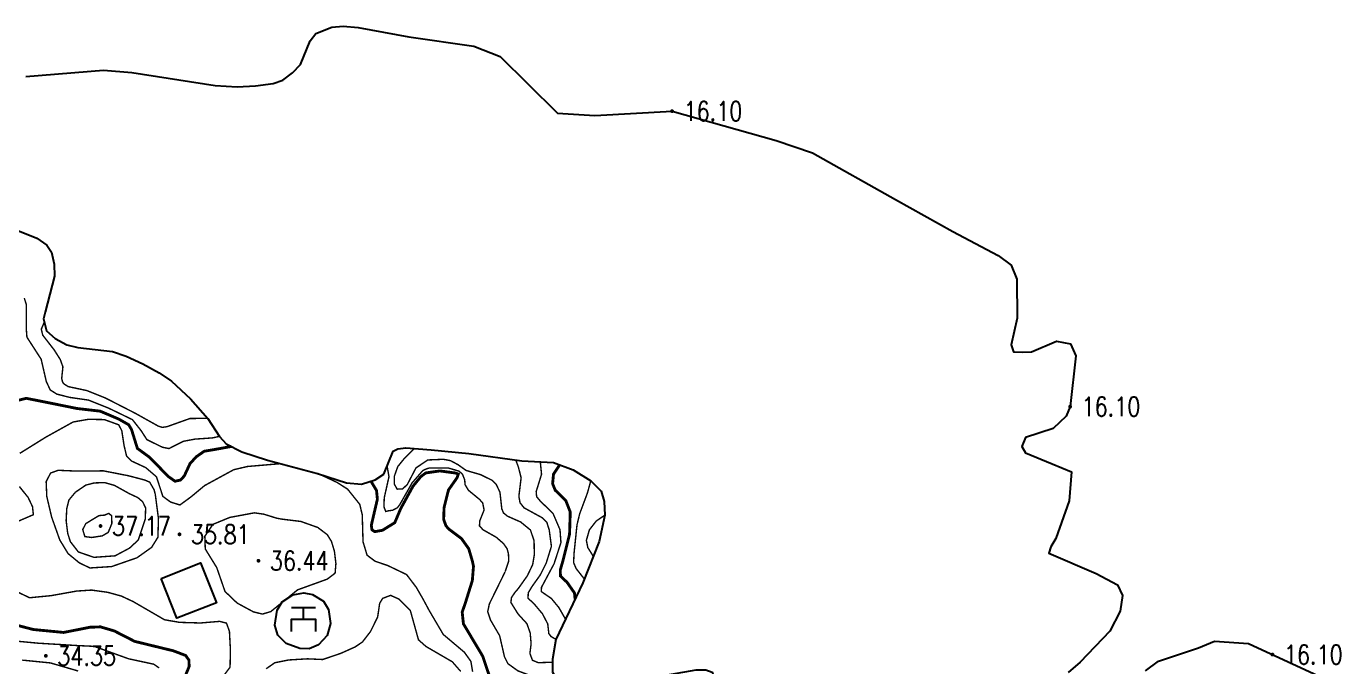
# Model space of a CAD drawing. Extents: x 404846 to 408477, y 3390929 to 3392894.
# Drawn here: x 405247.9 to 405316.9, y 3392368.8 to 3392402.4 of the extents above; entities that cross this region are included whole.
import ezdxf
from ezdxf.enums import TextEntityAlignment as Align

# ---------------------------------------------------------------- set-up
doc = ezdxf.new("R2010")
doc.units = 0
doc.header["$LTSCALE"] = 0.5
doc.layers.get('0').update_dxf_attribs({"linetype": 'CONTINUOUS'})
for name, color, linetype in [('DGX', 2, 'CONTINUOUS'), ('DLDW', 11, 'CONTINUOUS'), ('DMTZ', 3, 'CONTINUOUS'), ('GCD', 1, 'CONTINUOUS'), ('JMD', 6, 'CONTINUOUS'), ('SXSS', 5, 'CONTINUOUS')]:
    doc.layers.add(name, color=color, linetype=linetype)
doc.styles.add('HZ', font='rs.shx', dxfattribs={"width": 0.8, "bigfont": 'hztxt.shx'})
doc.linetypes.add('1033B', pattern='A,1,[186,AAA.SHX,S=1,R=0,X=0,Y=0],1', length=2)
doc.linetypes.add('1161', pattern='A,0,[149,AAA.SHX,S=0.15,R=0,X=0,Y=0],-1.6', length=1.6)

# ---------------------------------------------------------------- blocks, each defined once
blk = doc.blocks.new('GC200')
at = {"linetype": 'Continuous', "const_width": 0.2, "flags": 128}
blk.add_lwpolyline([(-0.1, 0, 1), (0.1, 0, 1)], format="xyb", close=True, dxfattribs=at)
blk = doc.blocks.new('gc018')
at = {"linetype": 'Continuous', "flags": 128}
for points in [[(-1.25, 1.2), (0, 1.2), (1.25, 1.2)], [(-1.25, -1.3), (-1.25, 0), (1.25, 0), (1.25, -1.3)], [(0, 0), (0, 1.2)]]:
    blk.add_lwpolyline(points, dxfattribs=at)

msp = doc.modelspace()

# ---------------------------------------------------------------- linework, layer by layer
at = {"layer": 'DGX', "linetype": 'Continuous', "flags": 128}
for points, const_width, elevation in [([(405258.064, 3392380.856), (405257.682, 3392380.775), (405256.776, 3392380.713), (405256.16, 3392380.597), (405255.408, 3392380.215), (405255.068, 3392380.284), (405254.25, 3392380.684), (405253.945, 3392381.159), (405253.49, 3392381.736), (405252.23, 3392382.345), (405251.182, 3392382.762), (405250.194, 3392382.906), (405249.524, 3392383.076), (405249.174, 3392383.296), (405248.968, 3392383.741), (405248.697, 3392384.912), (405247.951, 3392386.069), (405247.914, 3392386.533), (405247.921, 3392387.782), (405247.81, 3392388.124)], 0.075, 34.5), ([(405257.454, 3392381.799), (405256.517, 3392381.798), (405255.308, 3392381.367), (405255.056, 3392381.33), (405254.846, 3392381.396), (405253.643, 3392382.068), (405252.069, 3392382.875), (405251.095, 3392383.264), (405250.122, 3392383.471), (405249.929, 3392383.589), (405249.828, 3392383.697), (405249.776, 3392383.896), (405249.84, 3392384.51), (405249.701, 3392384.898), (405249.371, 3392385.415), (405248.781, 3392386.175), (405248.705, 3392386.487), (405248.862, 3392386.859)], 0.075, 34), ([(405247.391, 3392382.725), (405247.918, 3392382.856), (405249.134, 3392382.614), (405250.584, 3392382.321), (405251.798, 3392382.181), (405252.778, 3392381.763), (405253.297, 3392381.466), (405253.443, 3392381.215), (405253.75, 3392380.225), (405254.396, 3392379.753), (405255.375, 3392378.746), (405255.728, 3392378.5), (405256.008, 3392378.56), (405256.211, 3392378.772), (405256.513, 3392379.423), (405256.838, 3392379.782), (405257.258, 3392380.074), (405258.012, 3392380.203), (405258.685, 3392380.328)], 0.15, 35), ([(405261.269, 3392379.423), (405259.529, 3392379.274), (405258.809, 3392379.105), (405257.281, 3392378.272), (405256.556, 3392377.67), (405255.984, 3392377.252), (405255.493, 3392377.405), (405255.087, 3392377.704), (405254.752, 3392378.732), (405254.19, 3392379.215), (405253.433, 3392379.565), (405253.184, 3392379.816), (405253.051, 3392380.377), (405252.932, 3392381.151), (405252.772, 3392381.464), (405252.012, 3392381.739), (405251.171, 3392381.752), (405250.376, 3392381.613), (405248.935, 3392380.811), (405247.576, 3392379.964)], 0.075, 35.5), ([(405268.29, 3392380.22), (405267.745, 3392379.67), (405267.421, 3392379.267), (405267.242, 3392378.762), (405267.242, 3392378.344), (405267.39, 3392378.084), (405267.685, 3392378.099), (405267.929, 3392378.339), (405268.377, 3392379.198), (405268.996, 3392379.617), (405269.816, 3392379.652), (405270.191, 3392379.581), (405270.596, 3392379.363), (405271.008, 3392379.067), (405271.764, 3392378.847), (405272.374, 3392378.55), (405272.586, 3392378.347), (405272.788, 3392377.917), (405272.885, 3392377.047), (405272.972, 3392376.836), (405273.178, 3392376.665), (405273.876, 3392376.356), (405274.387, 3392375.938), (405274.579, 3392375.374), (405274.591, 3392374.635), (405274.504, 3392374.115), (405274.227, 3392373.534), (405273.737, 3392372.842), (405273.603, 3392372.695), (405273.396, 3392372.396), (405273.36, 3392372.132), (405273.736, 3392371.526), (405274.203, 3392371.014), (405274.376, 3392370.525), (405274.423, 3392369.953), (405274.36, 3392369.453), (405274.492, 3392369.091), (405274.803, 3392368.964), (405275.546, 3392368.988)], 0.075, 34), ([(405266.861, 3392379.302), (405266.96, 3392378.737), (405266.713, 3392377.634), (405266.694, 3392377.161), (405266.791, 3392376.908), (405266.93, 3392376.944), (405267.152, 3392376.975), (405267.406, 3392377.109), (405267.534, 3392377.282), (405268.172, 3392378.41), (405268.736, 3392379.06), (405268.912, 3392379.143), (405269.092, 3392379.199), (405270.066, 3392379.196), (405270.628, 3392379.034), (405270.816, 3392378.875), (405270.935, 3392378.575), (405270.956, 3392378.319), (405271.128, 3392378.028), (405271.715, 3392377.544), (405271.882, 3392377.355), (405271.954, 3392376.982), (405271.731, 3392376.426), (405271.71, 3392376.157), (405271.896, 3392375.95), (405272.587, 3392375.559), (405272.971, 3392375.227), (405272.971, 3392375.227), (405272.971, 3392375.227), (405272.971, 3392375.227), (405273.162, 3392374.955), (405273.231, 3392374.696), (405273.251, 3392374.315), (405273.062, 3392373.748)], 0.075, 34.5), ([(405275.73, 3392370.188), (405275.472, 3392370.338), (405275.353, 3392370.497), (405275.296, 3392371.005), (405275.017, 3392371.536), (405274.581, 3392372.054), (405274.261, 3392372.353), (405274.274, 3392372.64), (405274.493, 3392373), (405274.897, 3392373.564), (405275.216, 3392374.199), (405275.489, 3392375.079), (405275.374, 3392375.941), (405275.251, 3392376.332), (405274.996, 3392376.585), (405274.052, 3392377.103), (405273.843, 3392377.367), (405273.781, 3392377.708), (405273.899, 3392378.682), (405273.754, 3392379.248), (405273.615, 3392379.619)], 0.075, 33.5), ([(405274.905, 3392379.526), (405274.971, 3392378.865), (405274.689, 3392377.955), (405274.713, 3392377.687), (405274.903, 3392377.459), (405275.574, 3392376.805), (405275.939, 3392375.955), (405275.99, 3392375.279), (405275.629, 3392374.164), (405274.969, 3392372.927), (405274.96, 3392372.7), (405275.49, 3392372.335), (405275.88, 3392371.861), (405276.232, 3392371.246)], 0.075, 33), ([(405276.733, 3392372.303), (405276.698, 3392372.631), (405276.312, 3392373.187), (405275.965, 3392373.513), (405275.954, 3392373.83), (405276.1, 3392374.343), (405276.441, 3392375.707), (405276.479, 3392376.881), (405276.244, 3392377.485), (405275.691, 3392378.025), (405275.552, 3392378.368), (405275.599, 3392378.871), (405275.929, 3392379.362)], 0.15, 32.5), ([(405263.215, 3392378.914), (405264.232, 3392378.438), (405264.788, 3392378.083), (405265.426, 3392377.286), (405265.557, 3392376.736), (405265.598, 3392375.317), (405265.811, 3392374.612), (405266.228, 3392374.297), (405266.898, 3392374.068), (405267.884, 3392373.596), (405268.395, 3392372.922), (405268.756, 3392372.295), (405269.064, 3392371.719)], 0.075, 35.5), ([(405266.011, 3392378.508), (405266.306, 3392378.014), (405266.352, 3392377.558), (405266.033, 3392376.185), (405266.066, 3392375.947), (405266.209, 3392375.849), (405266.62, 3392375.922), (405267.266, 3392376.323), (405267.574, 3392377.057), (405268.22, 3392378.235), (405268.633, 3392378.741), (405268.892, 3392378.936), (405269.633, 3392379.04), (405270.455, 3392378.931), (405270.598, 3392378.874), (405270.541, 3392378.691), (405270.086, 3392378.042), (405269.854, 3392377.124), (405269.831, 3392376.489), (405269.955, 3392376.156), (405270.092, 3392375.993), (405270.765, 3392375.489), (405271.147, 3392374.955), (405271.342, 3392374.292), (405271.397, 3392374.031), (405271.338, 3392373.28), (405270.982, 3392372.142), (405270.805, 3392371.619), (405270.869, 3392371.006), (405271.469, 3392369.998), (405271.884, 3392369.302), (405272.233, 3392368.265)], 0.15, 35), ([(405277.556, 3392378.522), (405277.382, 3392377.887), (405276.972, 3392376.786), (405276.832, 3392376.202), (405276.681, 3392374.747), (405276.654, 3392374.223), (405276.789, 3392373.908), (405277.072, 3392373.547), (405277.219, 3392373.363)], 0.075, 32), ([(405247.554, 3392378.219), (405248.016, 3392377.644), (405248.245, 3392377.158), (405248.288, 3392376.74), (405247.511, 3392376.405)], 0.075, 35.5), ([(405278.3, 3392376.722), (405277.845, 3392376.409), (405277.483, 3392375.947), (405277.325, 3392375.394), (405277.399, 3392375.015), (405277.69, 3392374.55)], 0.075, 31.5), ([(405276.688, 3392367.908), (405275.746, 3392367.765), (405274.932, 3392368.084), (405273.73, 3392368.535), (405273.204, 3392368.914), (405273.022, 3392369.283), (405272.771, 3392370.382), (405272.296, 3392371.197), (405272.144, 3392371.642), (405272.231, 3392372.055), (405273.053, 3392373.731)], 0.075, 34.5), ([(405247.402, 3392372.706), (405248.089, 3392372.377), (405249.219, 3392372.487), (405250.565, 3392372.728), (405251.345, 3392372.779), (405252.191, 3392372.663), (405252.914, 3392372.463), (405253.534, 3392372.172), (405255.175, 3392371.22), (405255.97, 3392371.083), (405257.059, 3392371.051), (405258.071, 3392371.135), (405258.428, 3392371.043), (405258.583, 3392370.613), (405258.634, 3392369.654), (405258.617, 3392368.728), (405257.99, 3392367.893)], 0.075, 35.5), ([(405270.727, 3392368.506), (405270.283, 3392369.013), (405268.904, 3392369.815), (405268.509, 3392370.166), (405268.079, 3392371.715), (405267.47, 3392372.312), (405267.044, 3392372.503), (405266.626, 3392372.342), (405266.471, 3392372.081), (405266.365, 3392371.361), (405265.989, 3392370.6), (405265.567, 3392370.052), (405265.181, 3392369.791), (405264.432, 3392369.455), (405263.479, 3392369.131), (405262.676, 3392369.167), (405261.689, 3392369.107), (405260.967, 3392368.963), (405260.515, 3392368.647)], 0.075, 36), ([(405271.352, 3392368.485), (405271.264, 3392369.028), (405270.918, 3392369.513), (405269.81, 3392370.449), (405269.064, 3392371.719)], 0.075, 35.5), ([(405255.7, 3392366.874), (405256.468, 3392368.765), (405256.458, 3392369.096), (405256.285, 3392369.343), (405255.637, 3392369.589), (405253.606, 3392370.085), (405252.541, 3392370.631), (405251.815, 3392370.846), (405251.263, 3392370.827), (405249.878, 3392370.553), (405248.284, 3392370.708), (405246.241, 3392371.241)], 0.15, 35), ([(405246.888, 3392370.144), (405248.56, 3392369.987), (405250.586, 3392369.865), (405251.479, 3392369.823), (405253.286, 3392369.17), (405254.61, 3392368.885), (405254.893, 3392368.689)], 0.075, 34.5), ([(405250.64, 3392368.527), (405249.18, 3392368.953), (405247.703, 3392369.099)], 0.075, 34)]:
    msp.add_lwpolyline(points, dxfattribs=dict(at, const_width=const_width, elevation=elevation))
at = {"layer": 'DGX', "linetype": 'Continuous', "const_width": 0.075, "flags": 128}
for points, elevation in [([(405254.69, 3392377.812), (405254.857, 3392376.537), (405254.828, 3392375.556), (405254.499, 3392375.026), (405253.733, 3392374.479), (405252.399, 3392374.015), (405251.263, 3392373.942), (405250.705, 3392374.207), (405250.11, 3392374.699), (405249.675, 3392375.414), (405249.248, 3392376.617), (405248.993, 3392377.701), (405248.96, 3392378.481), (405249.195, 3392378.93), (405249.592, 3392379.074), (405250.547, 3392379.033), (405251.966, 3392379.045), (405253.275, 3392378.789), (405254.114, 3392378.569), (405254.394, 3392378.455), (405254.627, 3392378.052), (405254.69, 3392377.812)], 36), ([(405254.166, 3392376.515), (405253.796, 3392375.409), (405253.335, 3392374.983), (405252.579, 3392374.58), (405251.47, 3392374.5), (405250.653, 3392374.782), (405250.231, 3392375.324), (405250.092, 3392375.762), (405250.01, 3392376.422), (405250.041, 3392377.054), (405250.157, 3392377.515), (405250.498, 3392377.924), (405251.043, 3392378.296), (405251.488, 3392378.41), (405252.031, 3392378.428), (405252.547, 3392378.281), (405253.331, 3392377.845), (405253.774, 3392377.639), (405254.023, 3392377.424), (405254.183, 3392377.1), (405254.166, 3392376.515)], 36.5), ([(405251.731, 3392376.693), (405251.043, 3392376.274), (405250.881, 3392375.959), (405250.992, 3392375.591), (405251.353, 3392375.543), (405251.906, 3392375.629), (405252.22, 3392375.811), (405252.408, 3392376.279), (405252.403, 3392376.678), (405252.251, 3392376.811), (405252.029, 3392376.719), (405251.731, 3392376.693)], 37), ([(405261.323, 3392376.509), (405262.333, 3392376.386), (405263.221, 3392376.07), (405263.721, 3392375.691), (405263.941, 3392375.334), (405264.095, 3392374.824), (405264.174, 3392374.173), (405264.132, 3392373.669), (405264.132, 3392373.669), (405263.722, 3392373.356), (405262.161, 3392372.791), (405260.753, 3392371.648), (405260.318, 3392371.519), (405259.844, 3392371.634), (405258.989, 3392372.096), (405258.35, 3392372.708), (405257.917, 3392373.962), (405257.315, 3392374.94), (405257.291, 3392375.606), (405257.715, 3392376.232), (405258.602, 3392376.598), (405259.895, 3392376.839), (405260.383, 3392376.769), (405261.059, 3392376.559), (405261.323, 3392376.509)], 36)]:
    msp.add_lwpolyline(points, close=True, dxfattribs=dict(at, elevation=elevation))
at = {"layer": 'DLDW', "linetype": '1161', "elevation": 45.18, "flags": 128}
msp.add_lwpolyline([(405262.949, 3392372.549), (405263.52, 3392372.194), (405263.788, 3392371.765), (405263.882, 3392371.017), (405263.718, 3392370.396), (405263.255, 3392369.895), (405262.774, 3392369.699), (405262.272, 3392369.706), (405261.562, 3392369.973), (405261.116, 3392370.402), (405260.973, 3392370.932), (405261.086, 3392371.719), (405261.345, 3392372.161), (405261.909, 3392372.537), (405262.49, 3392372.636), (405262.949, 3392372.549)], close=True, dxfattribs=at)
at = {"layer": 'DMTZ', "linetype": '1033B', "elevation": 29.804, "flags": 128}
msp.add_lwpolyline([(405240.21, 3392347.831), (405238.33, 3392348.931), (405237.655, 3392349.548), (405237.157, 3392350.803), (405236.624, 3392353.084), (405236.23, 3392355.486), (405236.019, 3392356.128), (405235.744, 3392356.57), (405234.969, 3392357.164), (405233.752, 3392357.814), (405232.006, 3392358.57), (405230.995, 3392358.879), (405228.806, 3392358.963), (405228.318, 3392359.061), (405227.968, 3392359.233), (405227.179, 3392360.065), (405226.024, 3392361.785), (405225.179, 3392363.809), (405225.079, 3392364.18), (405224.924, 3392364.831), (405224.887, 3392365.594), (405225.237, 3392367.112), (405225.755, 3392368.15), (405226.813, 3392369.867), (405228.519, 3392372.628), (405228.934, 3392373.527), (405229.128, 3392374.237), (405229.134, 3392375.748), (405228.859, 3392377.592), (405228.52, 3392378.808), (405228.024, 3392380.293), (405227.485, 3392381.694), (405227.012, 3392382.738), (405225.87, 3392384.764), (405224.913, 3392386.199), (405224.354, 3392386.744), (405223.478, 3392387.458), (405222.869, 3392387.896), (405222.771, 3392388.21), (405222.85, 3392388.523), (405222.999, 3392388.832), (405223.269, 3392389.014), (405223.669, 3392389.103), (405224.285, 3392389.142), (405224.475, 3392389.296), (405224.78, 3392389.767), (405225.432, 3392390.726), (405225.909, 3392391.674), (405227.183, 3392395.361), (405228.035, 3392397.607), (405228.409, 3392398.178), (405228.832, 3392398.506), (405229.443, 3392398.66), (405230.246, 3392398.738), (405231.14, 3392398.669), (405232.33, 3392398.446), (405235.773, 3392397.492), (405240.8, 3392395.926), (405242.196, 3392395.347), (405243.073, 3392394.8), (405243.992, 3392393.452), (405244.315, 3392393.095), (405245.027, 3392392.684), (405246.466, 3392392.086), (405248.473, 3392391.274), (405248.99, 3392390.91), (405249.248, 3392390.539), (405249.377, 3392389.914), (405249.397, 3392389.269), (405248.904, 3392387.386), (405248.816, 3392387.029), (405248.986, 3392386.41), (405249.436, 3392386.008), (405250.048, 3392385.671), (405250.625, 3392385.531), (405252.436, 3392385.314), (405253.157, 3392385.072), (405254.044, 3392384.67), (405254.902, 3392384.196), (405255.543, 3392383.755), (405256.542, 3392382.832), (405257.454, 3392381.799), (405258.064, 3392380.856), (405258.419, 3392380.462), (405259.234, 3392380.051), (405260.585, 3392379.602), (405263.215, 3392378.914), (405264.734, 3392378.412), (405265.514, 3392378.348), (405266.236, 3392378.581), (405266.684, 3392378.878), (405267.188, 3392380.084), (405267.422, 3392380.198), (405267.842, 3392380.251), (405269.174, 3392380.158), (405271.148, 3392379.955), (405273.933, 3392379.576), (405275.596, 3392379.491), (405276.631, 3392379.091), (405277.556, 3392378.522), (405278.103, 3392377.974), (405278.258, 3392377.432), (405278.3, 3392376.722), (405278.003, 3392375.339), (405277.137, 3392373.155), (405275.73, 3392370.188), (405275.545, 3392369.152), (405275.548, 3392368.464), (405275.703, 3392368.205), (405275.992, 3392368.031), (405276.999, 3392367.853), (405278.56, 3392367.902), (405280.796, 3392368.187), (405283.086, 3392368.581), (405283.593, 3392368.582), (405283.928, 3392368.463), (405284.092, 3392368.044), (405284.054, 3392367.218), (405283.803, 3392365.996), (405283.385, 3392364.62), (405282.838, 3392363.503), (405281.936, 3392362.252), (405280.96, 3392361.24), (405280.042, 3392360.6), (405279.067, 3392360.368), (405276.365, 3392360.209), (405275.337, 3392359.945), (405274.576, 3392359.635), (405273.256, 3392358.57), (405272.793, 3392358.318), (405272.352, 3392358.291), (405271.082, 3392358.468), (405270.598, 3392358.463), (405269.893, 3392358.177), (405269.547, 3392357.768), (405269.151, 3392356.961), (405268.851, 3392356.131), (405268.838, 3392355.611), (405269.174, 3392355.179), (405269.396, 3392355.081), (405269.759, 3392355.09), (405271.248, 3392355.546), (405272.651, 3392355.646), (405275.117, 3392355.499), (405277.505, 3392355.386), (405278.842, 3392355.503), (405279.57, 3392355.771), (405280.497, 3392356.29), (405282.786, 3392357.989), (405283.887, 3392359.088), (405284.988, 3392360.411), (405285.679, 3392361.516), (405287.054, 3392364.045), (405287.376, 3392364.551), (405287.649, 3392364.755), (405287.853, 3392364.691), (405288.296, 3392364.281), (405288.612, 3392363.272), (405288.852, 3392362.766), (405289.183, 3392362.498), (405289.838, 3392362.318), (405291.78, 3392362.336), (405292.178, 3392362.179), (405292.347, 3392361.713), (405292.608, 3392361.352), (405293.396, 3392361.29), (405295.696, 3392360.14), (405296.335, 3392359.708), (405296.64, 3392359.361), (405296.727, 3392358.832), (405296.598, 3392357.231), (405296.249, 3392356.036), (405295.459, 3392354.098), (405294.623, 3392352.25), (405293.898, 3392350.897), (405293.077, 3392349.792), (405292.331, 3392349.076), (405291.026, 3392348.579), (405289.789, 3392348.449), (405287.47, 3392348.55), (405285.892, 3392348.592), (405284.733, 3392348.48), (405283.783, 3392348.253), (405283.266, 3392347.989), (405282.86, 3392347.678), (405282.682, 3392347.369), (405282.737, 3392347.119), (405282.885, 3392346.995), (405283.382, 3392346.952), (405283.649, 3392346.939), (405284.156, 3392346.737), (405284.583, 3392346.459), (405284.763, 3392346.2), (405284.913, 3392345.777), (405285.145, 3392344.293), (405285.139, 3392343.432), (405284.931, 3392343.009), (405284.68, 3392342.759), (405284.35, 3392342.591), (405282.661, 3392342.169), (405282.152, 3392341.925), (405281.74, 3392341.451), (405281.599, 3392341.085), (405281.566, 3392340.605), (405281.8, 3392338.869), (405281.934, 3392336.936), (405281.87, 3392335.707), (405281.339, 3392334.129), (405280.739, 3392333.18), (405279.973, 3392332.547), (405279.22, 3392332.354), (405277.623, 3392332.298), (405273.762, 3392331.869), (405272.213, 3392331.797), (405269.625, 3392332.004), (405268.464, 3392331.954), (405267.736, 3392331.708), (405265.208, 3392330.534), (405264.2, 3392330.375), (405262.607, 3392330.292), (405259.41, 3392330.411), (405255.995, 3392330.507), (405254.707, 3392330.616), (405254.153, 3392330.91), (405253.674, 3392331.35), (405253.403, 3392332.08), (405253.439, 3392332.917), (405254.033, 3392334.847), (405254.14, 3392336.685), (405253.974, 3392338.004), (405253.612, 3392338.925), (405252.974, 3392339.391), (405251.727, 3392339.894), (405248.986, 3392340.459), (405248.052, 3392340.832), (405246.179, 3392341.777), (405243.644, 3392343.017), (405242.407, 3392343.807), (405241.998, 3392344.266), (405241.602, 3392344.908), (405240.21, 3392347.831)], close=True, dxfattribs=at)
at = {"layer": 'JMD', "linetype": 'Continuous', "elevation": 39.053, "flags": 128}
msp.add_lwpolyline([(405254.992, 3392373.395), (405257.071, 3392374.214), (405257.898, 3392372.115), (405255.818, 3392371.296), (405254.992, 3392373.395)], close=True, dxfattribs=at)
at = {"layer": 'SXSS', "linetype": 'Continuous', "flags": 128}
for points, elevation in [([(405247.885, 3392399.773), (405251.975, 3392400.106), (405253.454, 3392399.985), (405257.843, 3392399.303), (405258.983, 3392399.227), (405259.944, 3392399.271), (405260.873, 3392399.403), (405261.383, 3392399.571), (405261.9, 3392399.956), (405262.315, 3392400.403), (405262.828, 3392401.634), (405263.117, 3392402.024), (405263.968, 3392402.358), (405264.548, 3392402.407), (405265.344, 3392402.35), (405267.998, 3392401.85), (405271.421, 3392401.362)], 16.085), ([(405271.421, 3392401.362), (405272.794, 3392400.81), (405274.258, 3392399.376), (405275.81, 3392397.834), (405277.765, 3392397.711), (405281.825, 3392397.946), (405287.282, 3392396.403), (405289.198, 3392395.764), (405293.554, 3392393.303), (405296.57, 3392391.628), (405298.94, 3392390.358), (405299.637, 3392389.856), (405299.933, 3392389.112), (405299.947, 3392387.074), (405299.629, 3392385.668), (405299.759, 3392385.302), (405300.238, 3392385.274), (405300.692, 3392385.295), (405302.008, 3392385.86), (405302.736, 3392385.714), (405303.03, 3392385.093), (405302.724, 3392382.422), (405302.524, 3392381.915), (405301.836, 3392381.276), (405300.384, 3392380.794), (405300.196, 3392380.324), (405300.374, 3392379.983), (405301.785, 3392379.42), (405302.788, 3392378.985), (405302.681, 3392377.472), (405301.981, 3392375.494), (405301.72, 3392375.047), (405301.615, 3392374.714), (405304.091, 3392373.655), (405305.208, 3392373.062), (405305.476, 3392372.489), (405305.344, 3392371.676), (405304.811, 3392370.623), (405303.245, 3392368.997), (405302.629, 3392368.457)], 16.1), ([(405306.68, 3392368.533), (405307.371, 3392369.049), (405309.458, 3392369.739), (405310.299, 3392370.087), (405312.094, 3392369.973), (405316.678, 3392367.848)], 16.1)]:
    msp.add_lwpolyline(points, dxfattribs=dict(at, elevation=elevation))

# ---------------------------------------------------------------- block references
at = {"layer": 'DLDW', "linetype": 'Continuous', "xscale": 0.5, "yscale": 0.5}
msp.add_blockref('gc018', (405262.474, 3392371.258), dxfattribs=at)
at = {"layer": 'GCD', "linetype": 'Continuous'}
ref = msp.add_blockref('GC200', (405281.825, 3392397.946, 16.1), dxfattribs=dict(at, xscale=0.5, yscale=0.5, zscale=0.5))
ref.add_attrib('height', '16.10', dxfattribs={"linetype": 'Continuous', "height": 1, "style": 'HZ', "width": 0.8}).set_placement((405282.425, 3392397.946, 16.1), align=Align.MIDDLE_LEFT)
ref = msp.add_blockref('GC200', (405302.724, 3392382.422, 16.1), dxfattribs=dict(at, xscale=0.5, yscale=0.5, zscale=0.5))
ref.add_attrib('height', '16.10', dxfattribs={"linetype": 'Continuous', "height": 1, "style": 'HZ', "width": 0.8}).set_placement((405303.324, 3392382.422, 16.1), align=Align.MIDDLE_LEFT)
ref = msp.add_blockref('GC200', (405251.817, 3392376.146, 37.172), dxfattribs=dict(at, xscale=0.5, yscale=0.5, zscale=0.5))
ref.add_attrib('height', '37.17', dxfattribs={"linetype": 'Continuous', "height": 1, "style": 'HZ', "width": 0.8}).set_placement((405252.417, 3392376.146, 37.172), align=Align.MIDDLE_LEFT)
ref = msp.add_blockref('GC200', (405255.962, 3392375.709, 35.811), dxfattribs=dict(at, xscale=0.5, yscale=0.5, zscale=0.5))
ref.add_attrib('height', '35.81', dxfattribs={"linetype": 'Continuous', "height": 1, "style": 'HZ', "width": 0.8}).set_placement((405256.562, 3392375.709, 35.811), align=Align.MIDDLE_LEFT)
ref = msp.add_blockref('GC200', (405260.106, 3392374.321, 36.439), dxfattribs=dict(at, xscale=0.5, yscale=0.5, zscale=0.5))
ref.add_attrib('height', '36.44', dxfattribs={"linetype": 'Continuous', "height": 1, "style": 'HZ', "width": 0.8}).set_placement((405260.706, 3392374.321, 36.439), align=Align.MIDDLE_LEFT)
ref = msp.add_blockref('GC200', (405248.944, 3392369.324, 34.351), dxfattribs=dict(at, xscale=0.5, yscale=0.5, zscale=0.5))
ref.add_attrib('height', '34.35', dxfattribs={"linetype": 'Continuous', "height": 1, "style": 'HZ', "width": 0.8}).set_placement((405249.544, 3392369.324, 34.351), align=Align.MIDDLE_LEFT)
ref = msp.add_blockref('GC200', (405313.349, 3392369.391, 16.1), dxfattribs=dict(at, xscale=0.5, yscale=0.5, zscale=0.5))
ref.add_attrib('height', '16.10', dxfattribs={"linetype": 'Continuous', "height": 1, "style": 'HZ', "width": 0.8}).set_placement((405313.949, 3392369.391, 16.1), align=Align.MIDDLE_LEFT)

doc.saveas('drawing.dxf')
